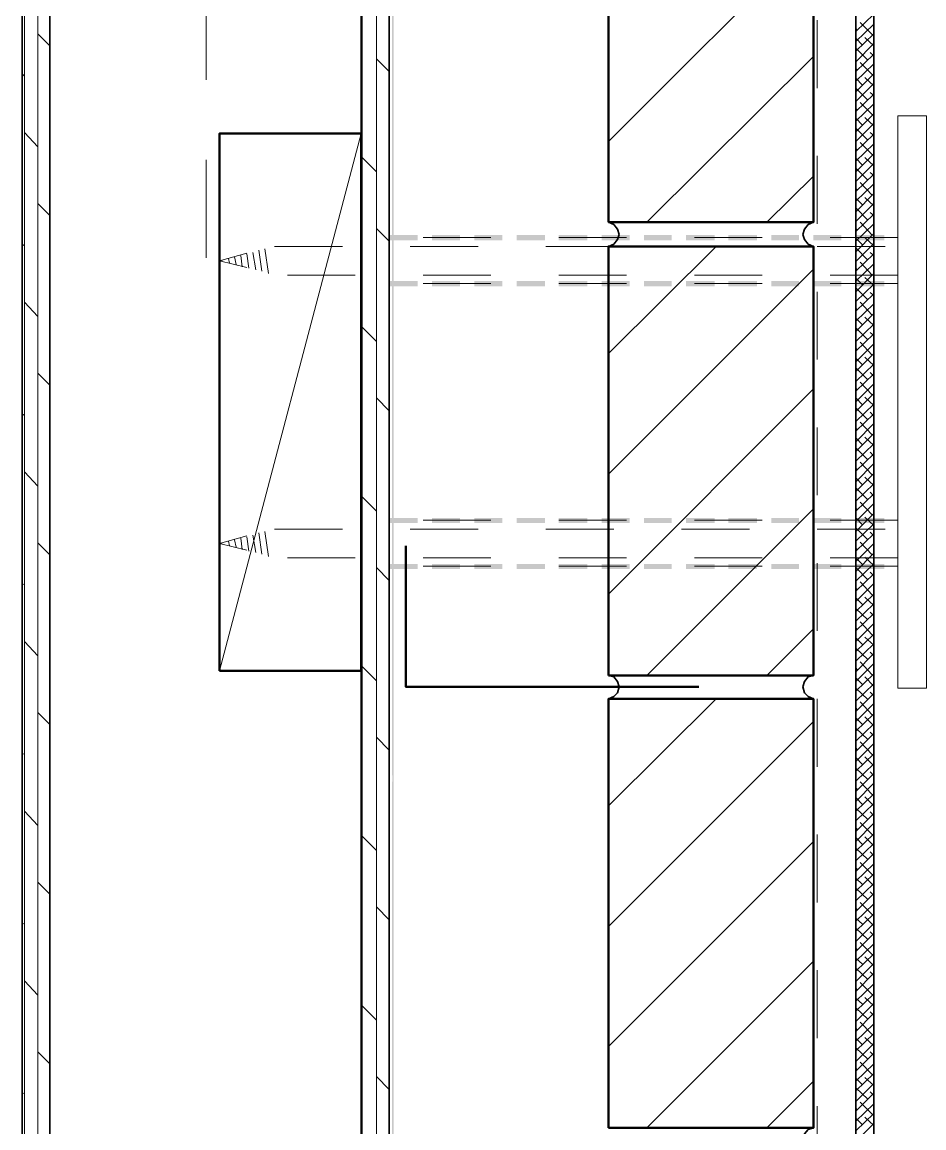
# Model space of a CAD drawing. Header units: inches. Extents: x 5 to 516, y -193 to 129.
# Drawn here: x 91.613 to 92.943, y -175.861 to -174.232 of the extents above; entities that cross this region are included whole.
import ezdxf

# ---------------------------------------------------------------- set-up
doc = ezdxf.new("R2010")
doc.units = ezdxf.units.IN
doc.header["$MEASUREMENT"] = 0
doc.linetypes.add('PDF_IMPORT', pattern=[1, 0.8, -0.2])
doc.layers.add('PDF8_Geometry', color=7, linetype='Continuous')
doc.layers.add('PDF8_Solid Fills', color=7, linetype='Continuous')

msp = doc.modelspace()

# ---------------------------------------------------------------- hatches: boundary and pattern name
at = {"layer": 'PDF8_Solid Fills', "transparency": 33554559}
for points in [[(92.1544045, -174.545782), (92.1544045, -174.5535598), (92.1966267, -174.5535595), (92.1966267, -174.545782)], [(92.2177386, -174.545782), (92.2177386, -174.5535598), (92.2588497, -174.5535595), (92.2588497, -174.545782)], [(92.2799606, -174.545782), (92.2799606, -174.5535598), (92.3210717, -174.5535595), (92.3210717, -174.545782)], [(92.3421825, -174.545782), (92.3421825, -174.5535598), (92.3844047, -174.5535595), (92.3844047, -174.545782)], [(92.4044045, -174.545782), (92.4044045, -174.5535598), (92.4466267, -174.5535595), (92.4466267, -174.545782)], [(92.4677386, -174.545782), (92.4677386, -174.5535598), (92.5088497, -174.5535595), (92.5088497, -174.545782)], [(92.5299606, -174.545782), (92.5299606, -174.5535598), (92.5710717, -174.5535595), (92.5710717, -174.545782)], [(92.5921825, -174.545782), (92.5921825, -174.5535598), (92.6344048, -174.5535595), (92.6344048, -174.545782)], [(92.6544045, -174.545782), (92.6544045, -174.5535598), (92.6966267, -174.5535595), (92.6966267, -174.545782)], [(92.7177386, -174.545782), (92.7177386, -174.5535598), (92.7588498, -174.5535595), (92.7588498, -174.545782)], [(92.7799606, -174.545782), (92.7799606, -174.5535598), (92.8210717, -174.5535595), (92.8210717, -174.545782)], [(92.8421826, -174.545782), (92.8421826, -174.5535598), (92.8844048, -174.5535595), (92.8844048, -174.545782)], [(92.1544045, -174.6135604), (92.1544045, -174.6213382), (92.1966267, -174.6213379), (92.1966267, -174.6135604)], [(92.2177386, -174.6135604), (92.2177386, -174.6213382), (92.2588497, -174.6213379), (92.2588497, -174.6135604)], [(92.2799606, -174.6135604), (92.2799606, -174.6213382), (92.3210717, -174.6213379), (92.3210717, -174.6135604)], [(92.3421825, -174.6135604), (92.3421825, -174.6213382), (92.3844047, -174.6213379), (92.3844047, -174.6135604)], [(92.4044045, -174.6135604), (92.4044045, -174.6213382), (92.4466267, -174.6213379), (92.4466267, -174.6135604)], [(92.4677386, -174.6135604), (92.4677386, -174.6213382), (92.5088497, -174.6213379), (92.5088497, -174.6135604)], [(92.5299606, -174.6135604), (92.5299606, -174.6213382), (92.5710717, -174.6213379), (92.5710717, -174.6135604)], [(92.5921825, -174.6135604), (92.5921825, -174.6213382), (92.6344048, -174.6213379), (92.6344048, -174.6135604)], [(92.6544045, -174.6135604), (92.6544045, -174.6213382), (92.6966267, -174.6213379), (92.6966267, -174.6135604)], [(92.7177386, -174.6135604), (92.7177386, -174.6213382), (92.7588498, -174.6213379), (92.7588498, -174.6135604)], [(92.7799606, -174.6135604), (92.7799606, -174.6213382), (92.8210717, -174.6213379), (92.8210717, -174.6135604)], [(92.8421826, -174.6135604), (92.8421826, -174.6213382), (92.8844048, -174.6213379), (92.8844048, -174.6135604)], [(92.1544045, -174.9624487), (92.1544045, -174.9702265), (92.1966267, -174.9702262), (92.1966267, -174.9624487)], [(92.2177386, -174.9624487), (92.2177386, -174.9702265), (92.2588497, -174.9702262), (92.2588497, -174.9624487)], [(92.2799606, -174.9624487), (92.2799606, -174.9702265), (92.3210717, -174.9702262), (92.3210717, -174.9624487)], [(92.3421825, -174.9624487), (92.3421825, -174.9702265), (92.3844047, -174.9702262), (92.3844047, -174.9624487)], [(92.4044045, -174.9624487), (92.4044045, -174.9702265), (92.4466267, -174.9702262), (92.4466267, -174.9624487)], [(92.4677386, -174.9624487), (92.4677386, -174.9702265), (92.5088497, -174.9702262), (92.5088497, -174.9624487)], [(92.5299606, -174.9624487), (92.5299606, -174.9702265), (92.5710717, -174.9702262), (92.5710717, -174.9624487)], [(92.5921825, -174.9624487), (92.5921825, -174.9702265), (92.6344048, -174.9702262), (92.6344048, -174.9624487)], [(92.6544045, -174.9624487), (92.6544045, -174.9702265), (92.6966267, -174.9702262), (92.6966267, -174.9624487)], [(92.7177386, -174.9624487), (92.7177386, -174.9702265), (92.7588498, -174.9702262), (92.7588498, -174.9624487)], [(92.7799606, -174.9624487), (92.7799606, -174.9702265), (92.8210717, -174.9702262), (92.8210717, -174.9624487)], [(92.8421826, -174.9624487), (92.8421826, -174.9702265), (92.8844048, -174.9702262), (92.8844048, -174.9624487)], [(92.1544045, -175.0302271), (92.1544045, -175.0380049), (92.1966267, -175.0380046), (92.1966267, -175.0302271)], [(92.2177386, -175.0302271), (92.2177386, -175.0380049), (92.2588497, -175.0380046), (92.2588497, -175.0302271)], [(92.2799606, -175.0302271), (92.2799606, -175.0380049), (92.3210717, -175.0380046), (92.3210717, -175.0302271)], [(92.3421825, -175.0302271), (92.3421825, -175.0380049), (92.3844047, -175.0380046), (92.3844047, -175.0302271)], [(92.4044045, -175.0302271), (92.4044045, -175.0380049), (92.4466267, -175.0380046), (92.4466267, -175.0302271)], [(92.4677386, -175.0302271), (92.4677386, -175.0380049), (92.5088497, -175.0380046), (92.5088497, -175.0302271)], [(92.5299606, -175.0302271), (92.5299606, -175.0380049), (92.5710717, -175.0380046), (92.5710717, -175.0302271)], [(92.5921825, -175.0302271), (92.5921825, -175.0380049), (92.6344048, -175.0380046), (92.6344048, -175.0302271)], [(92.6544045, -175.0302271), (92.6544045, -175.0380049), (92.6966267, -175.0380046), (92.6966267, -175.0302271)], [(92.7177386, -175.0302271), (92.7177386, -175.0380049), (92.7588498, -175.0380046), (92.7588498, -175.0302271)], [(92.7799606, -175.0302271), (92.7799606, -175.0380049), (92.8210717, -175.0380046), (92.8210717, -175.0302271)], [(92.8421826, -175.0302271), (92.8421826, -175.0380049), (92.8844048, -175.0380046), (92.8844048, -175.0302271)]]:
    msp.add_hatch(color=256, dxfattribs=at).paths.add_polyline_path(points)

# ---------------------------------------------------------------- linework, layer by layer
at = {"layer": 'PDF8_Geometry', "linetype": 'PDF_IMPORT', "lineweight": 15, "ltscale": 0.588889}
msp.add_lwpolyline([(91.8844052, -170.9013364), (91.8844052, -174.5791153)], dxfattribs=at)
at = {"layer": 'PDF8_Geometry', "lineweight": 35}
for points in [[(91.6132938, -171.1268929), (91.6132938, -176.4791154), (91.654405, -176.4791154), (91.654405, -171.1268929)], [(92.8421826, -179.5624484), (92.8421826, -171.3646701), (92.8688492, -171.3646701), (92.8688492, -179.5624484)]]:
    msp.add_lwpolyline(points, close=True, dxfattribs=at)
at = {"layer": 'PDF8_Geometry', "lineweight": 15}
for points in [[(91.6166282, -176.479116), (91.6166282, -171.1268935)], [(91.6366274, -176.479116), (91.6366274, -171.1268935)], [(92.1144061, -180.5413382), (92.1144061, -171.2280039)], [(92.1355152, -180.5413382), (92.1355152, -171.2280039)], [(92.8688492, -175.6191159), (92.8421826, -175.6457826), (92.8421826, -171.5202267)], [(92.4777393, -174.4080042), (92.7799616, -174.1057819)], [(92.8421826, -174.2457818), (92.8688492, -174.2202262)], [(92.8421826, -174.2602268), (92.8688492, -174.2346712)], [(92.8666283, -174.250226), (92.8488505, -174.2324483)], [(91.6544044, -174.2668932), (91.6366266, -174.2491154)], [(92.8444047, -174.2435596), (92.8421825, -174.2413374)], [(92.8421826, -174.2746706), (92.8688492, -174.2491151)], [(92.8421826, -174.2902267), (92.8688492, -174.26356)], [(92.8521833, -174.2657821), (92.8421833, -174.2557821)], [(92.8688504, -174.2668932), (92.8555171, -174.2546709)], [(92.5344048, -174.5268928), (92.7799604, -174.2824483)], [(92.8421826, -174.3046705), (92.8688492, -174.279115)], [(92.8599619, -174.2880045), (92.8421841, -174.2702268)], [(92.8688504, -174.281337), (92.8632948, -174.2768926)], [(92.1544045, -174.3046705), (92.1355156, -174.2857816)], [(92.8444047, -174.3024484), (92.8421825, -174.3002262)], [(92.8421826, -174.3191155), (92.8688492, -174.29356)], [(92.8666283, -174.3091148), (92.8488505, -174.291337)], [(91.6166282, -174.3113369), (91.6132948, -174.3080036)], [(92.8421826, -174.3346704), (92.8688492, -174.3080038)], [(92.8521833, -174.3246708), (92.8421833, -174.3146708)], [(92.8688504, -174.3257819), (92.8555171, -174.3135597)], [(92.8421826, -174.3491154), (92.8688492, -174.3224488)], [(92.8599619, -174.3468933), (92.8421841, -174.3291155)], [(92.1144061, -174.3480044), (92.113295, -174.3468932)], [(92.8421826, -174.3635604), (92.8688492, -174.3380049)], [(92.8666283, -174.3680047), (92.8488505, -174.3502269)], [(92.8688504, -174.3402269), (92.8632948, -174.3357825)], [(92.8444047, -174.3613372), (92.8421825, -174.3591149)], [(92.8421826, -174.3780043), (92.8688492, -174.3524487)], [(92.8421826, -174.3935603), (92.8688492, -174.3668937)], [(92.8421826, -174.4080042), (92.8688492, -174.3813375)], [(92.8521833, -174.3835596), (92.8421833, -174.3735596)], [(92.8688504, -174.3846707), (92.8555171, -174.3724484)], [(91.6366274, -174.4157816), (91.6166274, -174.3946705)], [(92.1132939, -174.3957825), (91.904405, -175.1880047)], [(92.8421826, -174.422448), (92.8688492, -174.3968925)], [(92.8599619, -174.4057821), (92.8421841, -174.3880043)], [(92.8688504, -174.3991157), (92.8632948, -174.3946712)], [(92.8421826, -174.436893), (92.8688492, -174.4113375)], [(92.8666283, -174.4268934), (92.8488505, -174.4091157)], [(92.1355152, -174.4524491), (92.1144041, -174.431338)], [(92.8444047, -174.4202259), (92.8421825, -174.4180037)], [(92.8421826, -174.4524491), (92.8688492, -174.4257824)], [(92.8688504, -174.4435594), (92.8555171, -174.4313372)], [(92.8421826, -174.4668929), (92.8688492, -174.4402263)], [(92.8521833, -174.4424484), (92.8421833, -174.4324484)], [(92.8599619, -174.4646708), (92.8421841, -174.446893)], [(92.7110722, -174.5268928), (92.7799611, -174.459115)], [(92.8421826, -174.4813379), (92.8688492, -174.4557824)], [(92.8688504, -174.4580044), (92.8632948, -174.45356)], [(92.8444047, -174.4791158), (92.8421825, -174.4768936)], [(92.8421826, -174.4957818), (92.8688492, -174.4702262)], [(92.8666283, -174.4868933), (92.8488505, -174.4680044)], [(92.8421826, -174.5113378), (92.8688492, -174.4846712)], [(92.8521833, -174.5013371), (92.8421833, -174.4913371)], [(92.8688504, -174.5024493), (92.8555171, -174.4902271)], [(91.6544044, -174.5168932), (91.6366266, -174.4991154)], [(92.8421826, -174.5257817), (92.8688492, -174.499115)], [(92.8599619, -174.5235596), (92.8421841, -174.5057818)], [(92.8688504, -174.5168932), (92.8632948, -174.5124487)], [(92.8421826, -174.5402267), (92.8688492, -174.5146711)], [(92.8421826, -174.5546705), (92.8688492, -174.529115)], [(92.8666283, -174.545782), (92.8488505, -174.5268931)], [(92.1544045, -174.5546705), (92.1355156, -174.5357817)], [(92.8444047, -174.5380046), (92.8421825, -174.5357823)], [(92.8421826, -174.5702266), (92.8688492, -174.5435599)], [(91.6166282, -174.5613369), (91.6132948, -174.5591147)], [(92.1544045, -174.5491152), (92.1544045, -174.5480041)], [(92.8421826, -174.5846705), (92.8688492, -174.5580038)], [(92.8521833, -174.560227), (92.8421833, -174.550227)], [(92.8688504, -174.5613369), (92.8555171, -174.5491147)], [(91.9444051, -174.5935601), (91.9044051, -174.5835601), (91.9444051, -174.572449)], [(91.926628, -174.5780041), (91.9288502, -174.5891152)], [(91.9355165, -174.5757819), (91.9377388, -174.5924486)], [(91.9444051, -174.5735598), (91.9477384, -174.5946709)], [(91.9532936, -174.5713377), (91.957738, -174.5968932)], [(91.9621821, -174.5680045), (91.9666266, -174.5991156)], [(91.9710729, -174.5657823), (91.9766285, -174.602449)], [(92.4777393, -174.7202262), (92.6366282, -174.5624484)], [(92.8421826, -174.5991154), (92.8688492, -174.5735599)], [(92.8599619, -174.5824483), (92.8421841, -174.5646705)], [(92.8688504, -174.5757819), (92.8632948, -174.5713375)], [(91.9177372, -174.5802262), (91.9188483, -174.5868929)], [(92.8444047, -174.5968933), (92.8421825, -174.5946711)], [(92.8421826, -174.6135604), (92.8688492, -174.5880049)], [(92.8666283, -174.6046708), (92.8488505, -174.5857819)], [(92.1144061, -174.5980044), (92.113295, -174.5968933)], [(92.4777393, -174.8980046), (92.7799616, -174.5957824)], [(92.8421826, -174.6291154), (92.8688492, -174.6024487)], [(92.8521833, -174.6191158), (92.8421833, -174.6091158)], [(92.8688504, -174.6202268), (92.8555171, -174.6080046)], [(92.1544045, -174.6168925), (92.1544045, -174.6157814)], [(92.8421826, -174.6435603), (92.8688492, -174.6180048)], [(92.8599619, -174.6413382), (92.8421841, -174.6235604)], [(92.8421826, -174.6580042), (92.8688492, -174.6324486)], [(92.8688504, -174.6346707), (92.8632948, -174.6302262)], [(91.6366274, -174.6657817), (91.6166274, -174.6446706)], [(92.8444047, -174.6557821), (92.8421825, -174.6535599)], [(92.8421826, -174.6724481), (92.8688492, -174.6468925)], [(92.8666283, -174.6635595), (92.8488505, -174.6446706)], [(92.8421826, -174.6880041), (92.8688492, -174.6613374)], [(92.8521833, -174.6780045), (92.8421833, -174.6680045)], [(92.8688504, -174.6791156), (92.8555171, -174.6668934)], [(92.1355152, -174.7024491), (92.1144041, -174.681338)], [(92.8421826, -174.7024491), (92.8688492, -174.6768935)], [(92.8421826, -174.716893), (92.8688492, -174.6913374)], [(92.8599619, -174.7002258), (92.8421841, -174.6824481)], [(92.8688504, -174.6935594), (92.8632948, -174.689115)], [(92.8421826, -174.732449), (92.8688492, -174.7057823)], [(92.8666283, -174.7224483), (92.8488505, -174.7035594)], [(92.8444047, -174.7146708), (92.8421825, -174.7124486)], [(92.8421826, -174.7468929), (92.8688492, -174.7202262)], [(92.8421826, -174.7613379), (92.8688492, -174.7357823)], [(92.8521833, -174.7368933), (92.8421833, -174.7268933)], [(92.8599619, -174.7591157), (92.8421841, -174.741338)], [(92.8688504, -174.7380043), (92.8555171, -174.7257821)], [(91.6544044, -174.7668932), (91.6366266, -174.7491154)], [(92.8421826, -174.7757817), (92.8688492, -174.7502262)], [(92.8688504, -174.7535593), (92.8632948, -174.7480037)], [(92.4777393, -175.0746709), (92.7799616, -174.7724487)], [(92.8444047, -174.7735596), (92.8421825, -174.7713374)], [(92.8421826, -174.7913378), (92.8688492, -174.7646711)], [(92.8666283, -174.7813371), (92.8488505, -174.7624482)], [(92.1544045, -174.8046706), (92.1355156, -174.7857817)], [(92.8421826, -174.8057816), (92.8688492, -174.779115)], [(92.8521833, -174.795782), (92.8421833, -174.785782)], [(92.8688504, -174.7968931), (92.8555171, -174.7846709)], [(92.8421826, -174.8202266), (92.8688492, -174.7946711)], [(92.8599619, -174.8180045), (92.8421841, -174.8002267)], [(91.6166282, -174.811337), (91.6132948, -174.8091147)], [(92.8421826, -174.8346705), (92.8688492, -174.8091149)], [(92.8666283, -174.8402269), (92.8488505, -174.821338)], [(92.8688504, -174.8124492), (92.8632948, -174.8068936)], [(92.8444047, -174.8324483), (92.8421825, -174.8302261)], [(92.8421826, -174.8502265), (92.8688492, -174.8235599)], [(92.8421826, -174.8646704), (92.8688492, -174.8380037)], [(92.1144061, -174.8480044), (92.113295, -174.8468933)], [(92.8421826, -174.8791154), (92.8688492, -174.8535598)], [(92.8521833, -174.8546708), (92.8421833, -174.8446708)], [(92.8688504, -174.8557819), (92.8555171, -174.8435596)], [(92.8421826, -174.8935604), (92.8688492, -174.8680048)], [(92.8599619, -174.8768932), (92.8421841, -174.8591155)], [(92.8688504, -174.8713379), (92.8632948, -174.8657824)], [(92.8421826, -174.9091153), (92.8688492, -174.8824486)], [(92.8666283, -174.8991157), (92.8488505, -174.8802268)], [(91.6366274, -174.9157817), (91.6166274, -174.8946706)], [(92.8444047, -174.8913382), (92.8421825, -174.889116)], [(92.8421826, -174.9235603), (92.8688492, -174.8968936)], [(92.8521833, -174.9135596), (92.8421833, -174.9035596)], [(92.8688504, -174.9146706), (92.8555171, -174.9024484)], [(92.8421826, -174.9380041), (92.8688492, -174.9124486)], [(92.8599619, -174.935782), (92.8421841, -174.9180042)], [(92.1355152, -174.9524491), (92.1144041, -174.931338)], [(92.8421826, -174.9524491), (92.8688492, -174.9268936)], [(92.8688504, -174.9302267), (92.8632948, -174.9246711)], [(92.5344048, -175.1946706), (92.7799604, -174.949115)], [(92.8444047, -174.9502259), (92.8421825, -174.9480036)], [(92.8421826, -174.968004), (92.8688492, -174.9413374)], [(92.8666283, -174.9580045), (92.8488505, -174.9391156)], [(92.1544045, -174.9657819), (92.1544045, -174.9646708)], [(92.8421826, -174.982449), (92.8688492, -174.9557824)], [(92.8521833, -174.9724483), (92.8421833, -174.9624483)], [(92.8688504, -174.9735594), (92.8555171, -174.9613372)], [(91.9621821, -174.9846712), (91.9666266, -175.0157823)], [(91.9710729, -174.982449), (91.9766285, -175.0191157)], [(92.8421826, -174.9968929), (92.8688492, -174.9713373)], [(92.8421826, -175.0113379), (92.8688492, -174.9857823)], [(92.8599619, -174.9946708), (92.8421841, -174.976893)], [(92.8688504, -174.9891154), (92.8632948, -174.9835599)], [(91.6544044, -175.0168932), (91.6366266, -174.9991154)], [(91.9444051, -175.0102268), (91.9044051, -175.0002268), (91.9444051, -174.9891157)], [(91.9177372, -174.9968929), (91.9188483, -175.0035596)], [(91.926628, -174.9946708), (91.9288502, -175.0057819)], [(91.9355165, -174.9924486), (91.9377388, -175.0091153)], [(91.9444051, -174.9902265), (91.9477384, -175.0113376)], [(91.9532936, -174.9880044), (91.957738, -175.0135599)], [(92.8421826, -175.0268928), (92.8688492, -175.0002261)], [(92.8666283, -175.0168932), (92.8488505, -174.9980043)], [(92.8444047, -175.0091158), (92.8421825, -175.0068935)], [(92.8421826, -175.0413378), (92.8688492, -175.0146711)], [(92.1544045, -175.0335592), (92.1544045, -175.0324481)], [(92.8421826, -175.0557817), (92.8688492, -175.0302261)], [(92.8521833, -175.0313371), (92.8421833, -175.0213371)], [(92.8688504, -175.0324493), (92.8555171, -175.020227)], [(92.1544045, -175.0546706), (92.1355156, -175.0357817)], [(92.8421826, -175.0702266), (92.8688492, -175.0446711)], [(92.8599619, -175.0535595), (92.8421841, -175.0357817)], [(92.8688504, -175.0480042), (92.8632948, -175.0424486)], [(91.6166282, -175.061337), (91.6132948, -175.0591148)], [(92.8444047, -175.0680045), (92.8421825, -175.0657823)], [(92.8421826, -175.0857827), (92.8688492, -175.059116)], [(92.8666283, -175.075782), (92.8488505, -175.0568931)], [(92.8421826, -175.1002266), (92.8688492, -175.074671)], [(92.8521833, -175.090227), (92.8421833, -175.080227)], [(92.8688504, -175.091338), (92.8555171, -175.0791158)], [(92.1144061, -175.0980044), (92.113295, -175.0968933)], [(92.8421826, -175.1146704), (92.8688492, -175.0891149)], [(92.8599619, -175.1124483), (92.8421841, -175.0957816)], [(92.8421826, -175.1291154), (92.8688492, -175.1035598)], [(92.8666283, -175.1346707), (92.8488505, -175.1157818)], [(92.8688504, -175.1068929), (92.8632948, -175.1013374)], [(92.7110722, -175.1946706), (92.7799611, -175.1257817)], [(92.8444047, -175.1268933), (92.8421825, -175.124671)], [(92.8421826, -175.1446703), (92.8688492, -175.1180037)], [(91.6366274, -175.1657817), (91.6166274, -175.1446706)], [(92.8421826, -175.1591153), (92.8688492, -175.1335598)], [(92.8421826, -175.1735603), (92.8688492, -175.1480047)], [(92.8521833, -175.1491157), (92.8421833, -175.1391157)], [(92.8688504, -175.1502268), (92.8555171, -175.1380046)], [(92.8421826, -175.1891152), (92.8688492, -175.1624486)], [(92.8599619, -175.1713382), (92.8421841, -175.1546715)], [(92.8688504, -175.1657817), (92.8632948, -175.1602262)], [(92.1355152, -175.2024491), (92.1144041, -175.181338)], [(92.8421826, -175.2035602), (92.8688492, -175.1768935)], [(92.8666283, -175.1935595), (92.8488505, -175.1746706)], [(92.8444047, -175.185782), (92.8421825, -175.1835598)], [(92.8421826, -175.2180041), (92.8688492, -175.1924485)], [(92.8688504, -175.2102266), (92.8555171, -175.1968933)], [(92.8421826, -175.2324491), (92.8688492, -175.2068935)], [(92.8521833, -175.2080045), (92.8421833, -175.1980045)], [(92.8599619, -175.2302269), (92.8421841, -175.2135603)], [(92.4777393, -175.3868929), (92.6366282, -175.2291151)], [(92.8421826, -175.248004), (92.8688492, -175.2213373)], [(92.8688504, -175.2246716), (92.8632948, -175.219116)], [(92.8444047, -175.2446708), (92.8421825, -175.2424486)], [(92.8421826, -175.262449), (92.8688492, -175.2357823)], [(92.8666283, -175.2524494), (92.8488505, -175.2335605)], [(91.6544044, -175.2668932), (91.6366266, -175.2491155)], [(92.4777393, -175.5646714), (92.7799616, -175.2624491)], [(92.8421826, -175.2768928), (92.8688492, -175.2513373)], [(92.8521833, -175.2668932), (92.8421833, -175.2568932)], [(92.8688504, -175.2691154), (92.8555171, -175.255782)], [(92.8421826, -175.2913378), (92.8688492, -175.2657823)], [(92.8599619, -175.2891157), (92.8421841, -175.272449)], [(92.8688504, -175.2835592), (92.8632948, -175.2780037)], [(92.1544045, -175.3046706), (92.1355156, -175.2857817)], [(92.8421826, -175.3068927), (92.8688492, -175.2802261)], [(92.8421826, -175.3213377), (92.8688492, -175.2946711)], [(92.8666283, -175.311337), (92.8488505, -175.2924481)], [(91.6166282, -175.311337), (91.6132948, -175.3091148)], [(92.8444047, -175.3035595), (92.8421825, -175.3013373)], [(92.8421826, -175.3357827), (92.8688492, -175.3102272)], [(92.8421826, -175.3502266), (92.8688492, -175.324671)], [(92.8521833, -175.325782), (92.8421833, -175.315782)], [(92.8688504, -175.3280041), (92.8555171, -175.3146708)], [(92.8421826, -175.3657826), (92.8688492, -175.339116)], [(92.8599619, -175.3480044), (92.8421841, -175.3313378)], [(92.8688504, -175.3424491), (92.8632948, -175.3368936)], [(92.1144061, -175.3480044), (92.113295, -175.3468933)], [(92.8444047, -175.3624483), (92.8421825, -175.3602261)], [(92.8421826, -175.3802265), (92.8688492, -175.3535598)], [(92.8666283, -175.3702269), (92.8488505, -175.351338)], [(92.8421826, -175.3946703), (92.8688492, -175.3691148)], [(92.8521833, -175.3846707), (92.8421833, -175.3746707)], [(92.8688504, -175.3868929), (92.8555171, -175.3735595)], [(92.8421826, -175.4091153), (92.8688492, -175.3835598)], [(92.8599619, -175.4068932), (92.8421841, -175.3902265)], [(91.6366274, -175.4157817), (91.6166274, -175.3946706)], [(92.8421826, -175.4246714), (92.8688492, -175.3980047)], [(92.8688504, -175.4013379), (92.8632948, -175.3957823)], [(92.8444047, -175.4213382), (92.8421825, -175.419116)], [(92.8421826, -175.4391152), (92.8688492, -175.4124486)], [(92.8666283, -175.4291156), (92.8488505, -175.4113379)], [(92.1355152, -175.4524492), (92.1144041, -175.4313381)], [(92.4777393, -175.7413376), (92.7799616, -175.4391154)], [(92.8421826, -175.4535602), (92.8688492, -175.4280047)], [(92.8521833, -175.4435595), (92.8421833, -175.4335595)], [(92.8688504, -175.4457816), (92.8555171, -175.4324483)], [(92.8421826, -175.4680041), (92.8688492, -175.4424485)], [(92.8421826, -175.4835601), (92.8688492, -175.4568935)], [(92.8599619, -175.465782), (92.8421841, -175.4491153)], [(92.8688504, -175.4602266), (92.8632948, -175.4546711)], [(92.8421826, -175.498004), (92.8688492, -175.4724484)], [(92.8666283, -175.4880044), (92.8488505, -175.4702266)], [(92.8444047, -175.4802269), (92.8421825, -175.4780047)], [(92.8421826, -175.512449), (92.8688492, -175.4868934)], [(91.6544044, -175.5168933), (91.6366266, -175.4991155)], [(92.8421826, -175.5268928), (92.8688492, -175.5013373)], [(92.8521833, -175.5024494), (92.8421833, -175.4935605)], [(92.8688504, -175.5046715), (92.8555171, -175.4913382)], [(92.8421826, -175.5424489), (92.8688492, -175.5157822)], [(92.8599619, -175.5246707), (92.8421841, -175.508004)], [(92.8688504, -175.5191154), (92.8632948, -175.5135598)], [(92.1544045, -175.5546706), (92.1355156, -175.5357817)], [(92.8444047, -175.5402268), (92.8421825, -175.5368934)], [(92.8421826, -175.5568928), (92.8688492, -175.5313372)], [(92.8666283, -175.5468932), (92.8488505, -175.5291154)], [(92.8421826, -175.5713377), (92.8688492, -175.5457822)], [(92.8521833, -175.561337), (92.8421833, -175.5524481)], [(92.8688504, -175.5635603), (92.8555171, -175.550227)], [(91.6166282, -175.561337), (91.6132948, -175.5591148)], [(92.8421826, -175.5868927), (92.8688492, -175.560226)], [(92.8599619, -175.5835595), (92.8421841, -175.5668928)], [(92.8688504, -175.5780041), (92.8632948, -175.5724486)], [(92.8421826, -175.6013377), (92.8688492, -175.574671)], [(92.8666283, -175.6057819), (92.8488505, -175.5880041)], [(92.1144061, -175.5980045), (92.113295, -175.5968933)], [(92.8444047, -175.5991155), (92.8421825, -175.5957822)], [(92.8421826, -175.6157826), (92.8688492, -175.5902271)], [(92.8421826, -175.6302265), (92.8688492, -175.6046709)], [(92.5344048, -175.8613373), (92.7799604, -175.6157817)], [(92.8521833, -175.6202269), (92.8421833, -175.611338)], [(92.8688504, -175.622449), (92.8555171, -175.6091157)], [(92.8421826, -175.6602264), (92.8688492, -175.6335597)], [(92.8599619, -175.6424482), (92.8421841, -175.6257816)], [(92.8688504, -175.6368929), (92.8632948, -175.6313373)], [(91.6366274, -175.6657817), (91.6166274, -175.6446706)], [(92.8421826, -175.6746714), (92.8688492, -175.6491158)], [(92.8666283, -175.6646707), (92.8488505, -175.6468929)], [(92.8444047, -175.6580043), (92.8421825, -175.654671)], [(92.8421826, -175.6891153), (92.8688492, -175.6635597)], [(92.8521833, -175.6791157), (92.8421833, -175.6702268)], [(92.8688504, -175.6813378), (92.8555171, -175.6691156)], [(92.1355152, -175.7024492), (92.1144041, -175.6813381)], [(92.8421826, -175.7046713), (92.8688492, -175.6780046)], [(92.8599619, -175.7013381), (92.8421841, -175.6846715)], [(92.8421826, -175.7191152), (92.8688492, -175.6924485)], [(92.8688504, -175.6957817), (92.8632948, -175.6902261)], [(92.8444047, -175.716893), (92.8421825, -175.7135597)], [(92.8421826, -175.7335602), (92.8688492, -175.7080046)], [(92.8666283, -175.7235594), (92.8488505, -175.7057817)], [(92.8421826, -175.748004), (92.8688492, -175.7224485)], [(92.8521833, -175.7391155), (92.8421833, -175.7291155)], [(92.8688504, -175.7402266), (92.8555171, -175.7280043)], [(91.6544044, -175.7668933), (91.6366266, -175.7491155)], [(92.8421826, -175.7635601), (92.8688492, -175.7368934)], [(92.8421826, -175.7780039), (92.8688492, -175.7513373)], [(92.8599619, -175.7602269), (92.8421841, -175.7435602)], [(92.8688504, -175.7546715), (92.8632948, -175.749116)], [(92.8421826, -175.7924489), (92.8688492, -175.7668934)], [(92.8666283, -175.7824493), (92.8488505, -175.7646715)], [(92.8444047, -175.7757818), (92.8421825, -175.7724485)], [(92.8421826, -175.8068928), (92.8688492, -175.7813372)], [(92.1544045, -175.8046706), (92.1355156, -175.7857818)], [(92.7110722, -175.8613373), (92.7799611, -175.7924484)], [(92.8421826, -175.8224488), (92.8688492, -175.7957822)], [(92.8521833, -175.7980043), (92.8421833, -175.7880043)], [(92.8688504, -175.7991153), (92.8555171, -175.7868931)], [(91.6166282, -175.811337), (91.6132948, -175.8091148)], [(92.8421826, -175.8368927), (92.8688492, -175.810226)], [(92.8599619, -175.8191156), (92.8421841, -175.802449)], [(92.8688504, -175.8135603), (92.8632948, -175.8080047)], [(92.8444047, -175.8346706), (92.8421825, -175.8313372)], [(92.8421826, -175.8513377), (92.8688492, -175.8257821)], [(92.8666283, -175.8413381), (92.8488505, -175.8235603)], [(92.1144061, -175.8480045), (92.113295, -175.8468934)], [(92.8421826, -175.8657827), (92.8688492, -175.8402271)], [(92.8521833, -175.856893), (92.8421833, -175.846893)], [(92.8688504, -175.8580041), (92.8555171, -175.8457819)], [(92.8421826, -175.8813376), (92.8688492, -175.8546709)]]:
    msp.add_lwpolyline(points, dxfattribs=at)
at = {"layer": 'PDF8_Geometry', "lineweight": 35}
for points in [[(92.1132939, -171.2291155), (92.1132939, -180.5413382), (92.154405, -180.5413382), (92.154405, -171.2291155)], [(92.4777393, -174.5624491), (92.4855171, -174.5591158), (92.4910727, -174.5524491), (92.4932949, -174.5446714), (92.4910727, -174.5368936), (92.4855171, -174.5302269), (92.4777393, -174.5268936)], [(92.7799606, -174.5268928), (92.7721828, -174.5302261), (92.7666273, -174.5368928), (92.764405, -174.5446705), (92.7666273, -174.5524483), (92.7721828, -174.559115), (92.7799606, -174.5624483)], [(92.4777393, -175.2291159), (92.4855171, -175.2257825), (92.4910727, -175.220227), (92.4932949, -175.2113381), (92.4910727, -175.2035603), (92.4855171, -175.1968936), (92.4777393, -175.1946714)], [(92.7799606, -175.1946706), (92.7721828, -175.1968928), (92.7666273, -175.2035594), (92.764405, -175.2113372), (92.7666273, -175.2202261), (92.7721828, -175.2257817), (92.7799606, -175.229115)], [(92.7799606, -175.8613373), (92.7721828, -175.8635595), (92.7666273, -175.8702262), (92.764405, -175.8780039), (92.7666273, -175.8868928), (92.7721828, -175.8924484), (92.7799606, -175.8957817)]]:
    msp.add_lwpolyline(points, dxfattribs=at)
at = {"layer": 'PDF8_Geometry', "linetype": 'PDF_IMPORT', "lineweight": 15, "ltscale": 0.042222}
for points in [[(92.7855171, -171.2291155), (92.7855171, -179.5624485)], [(92.9044045, -174.5491152), (92.1755164, -174.5491152)], [(92.9044045, -174.6168925), (92.1755164, -174.6168925)], [(92.9044045, -174.9657819), (92.1755164, -174.9657819)], [(92.9044045, -175.0335592), (92.1755164, -175.0335592)]]:
    msp.add_lwpolyline(points, dxfattribs=at)
at = {"layer": 'PDF8_Geometry', "lineweight": 50}
for points in [[(92.4777393, -174.5268936), (92.4777393, -173.8957824), (92.7799616, -173.8957824), (92.7799616, -174.5268936)], [(91.9044044, -175.1880047), (91.9044044, -174.3957825), (92.1132933, -174.3957825), (92.1132933, -175.1880047)], [(92.4777393, -175.1946714), (92.4777393, -174.5624491), (92.7799616, -174.5624491), (92.7799616, -175.1946714)], [(92.4777393, -175.8613381), (92.4777393, -175.2291159), (92.7799616, -175.2291159), (92.7799616, -175.8613381)]]:
    msp.add_lwpolyline(points, close=True, dxfattribs=at)
at = {"layer": 'PDF8_Geometry', "lineweight": 15}
for points in [[(92.9466273, -175.2135602), (92.9466273, -174.3702268), (92.9044051, -174.3702268), (92.9044051, -175.2135602)], [(91.9077388, -174.5846705), (91.9077388, -174.5824483)], [(91.9077388, -175.0013372), (91.9077388, -174.999115)]]:
    msp.add_lwpolyline(points, close=True, dxfattribs=at)
at = {"layer": 'PDF8_Geometry', "lineweight": 0}
for points in [[(92.9044045, -174.545782), (92.9044045, -174.5535598)], [(92.9044045, -174.6135604), (92.9044045, -174.6213382)], [(92.9044045, -174.9624487), (92.9044045, -174.9702265)], [(92.9044045, -175.0302271), (92.9044045, -175.0380049)]]:
    msp.add_lwpolyline(points, dxfattribs=at)
at = {"layer": 'PDF8_Geometry', "linetype": 'PDF_IMPORT', "lineweight": 15, "ltscale": 0.083333}
for points in [[(91.9855156, -174.5624491), (92.9044063, -174.5624491)], [(92.9044045, -174.6046708), (91.9855156, -174.6046708)], [(91.9855156, -174.9791158), (92.9044063, -174.9791158)], [(92.9044045, -175.0213375), (91.9855156, -175.0213375)]]:
    msp.add_lwpolyline(points, dxfattribs=at)
at = {"layer": 'PDF8_Geometry', "lineweight": 50}
msp.add_lwpolyline([(92.6110718, -175.2113377), (92.1788495, -175.2113377), (92.1788495, -175.0035599)], dxfattribs=at)
at = {"layer": 'PDF8_Solid Fills', "lineweight": 50, "transparency": 33554559}
for points in [[(92.1588487, -171.2291155), (92.1610709, -180.5413382), (92.1588487, -180.5413382)], [(92.1610731, -171.2291155), (92.1588509, -171.2291155), (92.1610731, -180.5413382)]]:
    msp.add_solid(points, dxfattribs=at)

doc.saveas('drawing.dxf')
